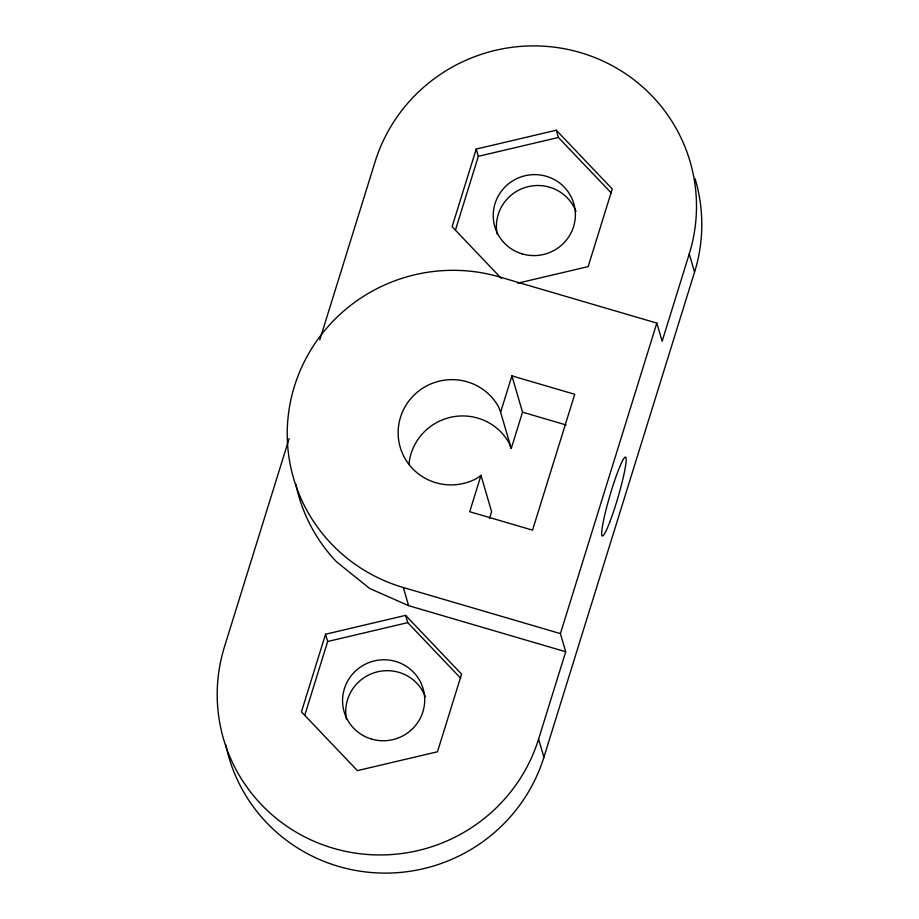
<?xml version="1.0" encoding="UTF-8"?>
<svg xmlns="http://www.w3.org/2000/svg" width="919" height="919" viewBox="0 0 919 919"><rect width="100%" height="100%" fill="white"/><g stroke="black" fill="none" stroke-linecap="round" stroke-linejoin="round"><path stroke-width="1.38" d="M289.129 438.604L224.431 646.919A164.535 161.721 -16.3 0 0 333.298 848.26A164.535 161.721 -16.3 0 0 538.591 739.083L565.713 651.755L560.406 633.605L656.832 323.097L499.752 277.01A164.535 161.721 -16.3 0 0 294.459 386.187A164.535 161.721 -16.3 0 0 403.326 587.517L408.633 605.678L565.713 651.755M319.766 339.927L375.101 161.755A164.535 161.721 -16.3 0 1 580.394 52.59A164.535 161.721 -16.3 0 1 689.261 253.92L694.569 272.081L543.899 757.245A164.535 161.721 -16.3 0 1 378.766 872.981A164.535 161.721 -16.3 0 1 225.775 744.781M325.544 634.236L301.432 711.857L357.399 770.627L437.478 751.776L461.579 674.144L405.612 615.374L325.544 634.236L327.669 641.496L304.832 715.039M517.742 283.19L588.149 266.613L612.249 188.981L556.294 130.211L476.214 149.073L452.114 226.694L501.2 278.25M455.502 229.876L478.339 156.333L476.214 149.073M500.614 412.194L498.718 407.174A53.474 52.555 -16.3 0 0 426.519 385.991A53.474 52.555 -16.3 0 0 404.36 457.352A53.474 52.555 -16.3 0 0 476.559 478.535L480.993 475.376L469.712 511.711L532.549 530.148L574.731 394.297L511.906 375.86L500.614 412.194L511.24 448.506L522.52 412.171L511.906 375.86M489.528 518.419L491.608 511.688L480.993 475.376M689.261 253.92L662.139 341.248L656.832 323.097M478.339 156.333L558.407 137.471L611.434 193.151M327.669 641.496L407.737 622.645L460.764 678.314M522.52 412.171L566.23 425.003M403.326 587.517L560.406 633.605M408.633 605.678L369.622 588.459L336.549 561.831A164.535 161.721 -16.3 0 1 295.803 484.037M511.24 448.506L509.333 443.486A53.474 52.555 -16.3 0 0 451.562 417.088A53.474 52.555 -16.3 0 0 408.955 464.428M556.294 130.211L558.407 137.471M538.591 739.083L543.899 757.245M405.612 615.374L407.737 622.645M497.179 234.138A41.137 40.436 -16.3 0 1 526.334 187.131A41.137 40.436 -16.3 0 1 575.983 211.508M695.097 178.78A164.535 161.721 -16.3 0 1 694.569 272.081M346.509 719.301A41.137 40.436 -16.3 0 1 375.664 672.294A41.137 40.436 -16.3 0 1 425.313 696.671M522.256 253.92A41.137 40.436 -16.3 0 0 574.341 205.672A41.137 40.436 -16.3 0 0 506.323 185.718A41.137 40.436 -16.3 0 0 522.256 253.92M371.575 739.083A41.137 40.436 -16.3 0 0 423.67 690.835A41.137 40.436 -16.3 0 0 355.653 670.881A41.137 40.436 -16.3 0 0 371.575 739.083M609.734 522.199A41.137 4.135 -73.6 0 0 625.977 457.696A41.137 4.135 -73.6 0 0 606.058 509.62A41.137 4.135 -73.6 0 0 609.734 522.199"/></g></svg>
